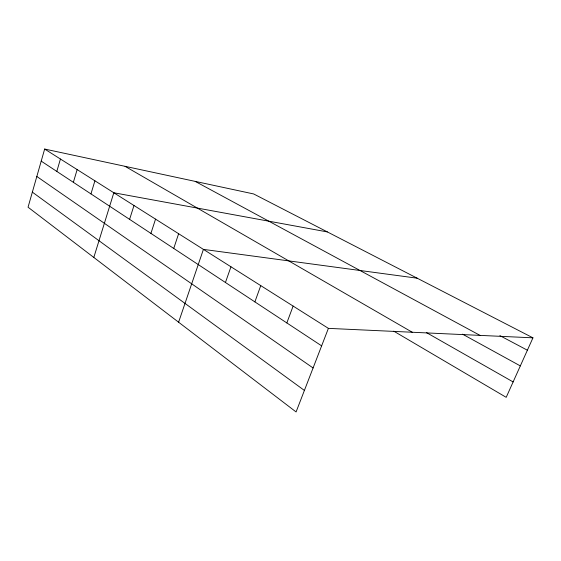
<?xml version="1.0" encoding="UTF-8"?>
<svg xmlns="http://www.w3.org/2000/svg" width="561" height="561" viewBox="0 0 561 561"><rect width="100%" height="100%" fill="white"/><g stroke="black" fill="none" stroke-linecap="round" stroke-linejoin="round"><path stroke-width="0.84" d="M532.95 337.834L253.663 193.952L44.656 149.051L28.05 207.212L296.082 411.949L328.395 328.367L532.95 337.834L506.197 397.335L393.759 331.158M56.815 171.421L60.427 159.015M73.372 182.318L77.145 169.583M90.952 193.903L94.914 180.81M93.82 257.45L113.82 192.76L327.351 231.917M129.605 219.365L133.988 205.501M150.916 233.404L155.537 219.127M173.742 248.439L178.629 233.713M178.601 322.217L203.419 249.386L417.188 278.193M225.445 282.492L230.957 266.784M254.883 301.881L260.76 285.619M286.832 322.926L293.123 306.075M499.872 335.625L527.389 350.211M195.221 181.399L480.027 335.387M462.523 334.16L520.327 365.912M426.577 332.673L513.126 381.936M125.047 166.322L412.272 332.245M44.656 149.051L328.395 328.367M41.205 161.133L321.635 345.857M36.823 176.477L313.087 367.96M32.356 192.143L304.399 390.435"/></g></svg>
